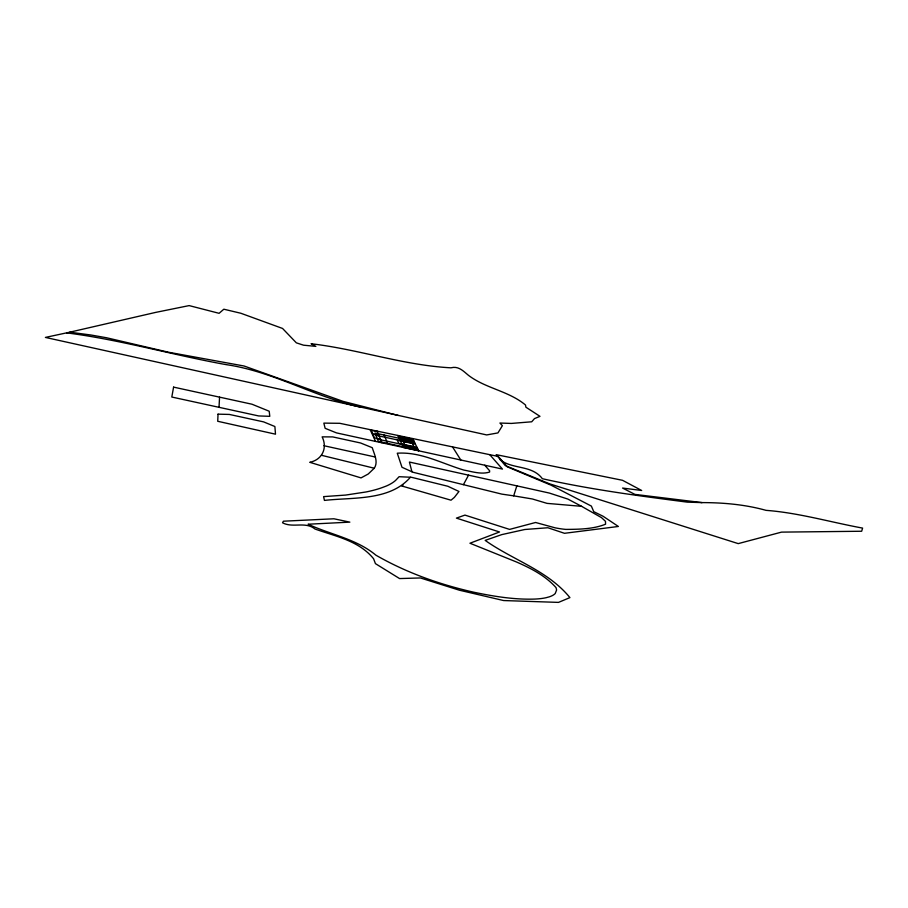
<?xml version="1.0" encoding="UTF-8"?>
<svg xmlns="http://www.w3.org/2000/svg" width="908" height="908" viewBox="0 0 908 908"><rect width="100%" height="100%" fill="white"/><g stroke="black" fill="none" stroke-linecap="round" stroke-linejoin="round"><path stroke-width="1.36" d="M219.01 407.306L219.566 397.148M484.759 465.225L489.65 470.809L489.571 472.046C481.365 474.714 472.205 471.593 463.965 470.106C441.969 463.591 420.96 451.651 397.273 453.206L401.983 467.268L413.072 472.285L501.886 494.134L513.701 495.847L516.845 485.814M463.421 484.668L468.562 475.134M374.266 468.233C378.568 461.854 374.153 454.034 372.269 447.701L360.578 442.979L332.759 436.918L322.136 436.85C327.765 448.257 322.056 459.834 309.764 462.297L361.032 477.903L368.205 474.021L374.266 468.233L321.477 455.283M410.405 477.245C389.838 501.057 352.917 497.175 324.428 500.41L323.611 496.619L345.71 495.064L366.038 491.966A347.151 66.908 11.7 0 0 381.882 487.709L386.24 486.064A306.609 59.542 11.9 0 0 395.706 480.309L399.111 476.7L411.438 477.29L447.871 486.268L458.971 491.478L454.363 497.402L451.026 500.195L401.642 485.962L402.993 485.133M69.723 332.192L155.608 312.409L189.148 305.599L219.112 313.317L223.822 309.208L240.824 313.249L282.547 328.446L296.349 342.838L303.533 345.188L315.848 346.368L311.081 343.746C358.115 349.183 403.538 365.322 450.958 367.819C458.529 365.754 463.273 371.066 468.426 375.299C485.632 388.476 508.73 390.962 525.505 405.013L525.902 407.193L539.988 416.341L534.494 418.599L531.725 421.789L511.34 423.434L499.933 423.037L502.385 425.693L497.947 432.912L486.688 434.932L45.4 337.424L69.723 332.192L90.755 334.973L106.588 337.765L168.774 352.281L244.116 366.015L342.986 401.347L398.26 415.467M702.043 502.601C723.562 502.612 745.286 504.553 766.046 510.353C798.472 512.759 830.514 522.202 862.6 528.093L861.669 531.248L781.527 532.122L738.238 543.62L549.522 483.805L505.257 465.566L496.188 454.647L622.536 480.309L641.661 490.479L622.57 488.061L634.874 494.383L702.043 502.601L687.345 502.147C638.812 495.859 590.143 489.446 542.36 478.709C532.133 464.851 512.85 469.549 500.229 459.868M513.701 495.847L532.349 498.98L547.059 503.373L581.585 506.324L601.55 517.662L605.477 521.328L605.568 524.188C593.378 529.171 578.986 529.307 565.809 529.398A31.53 6.288 14.6 0 1 555.185 527.843L535.584 522.486L509.581 529.398L464.941 515.097L456.418 518.116L499.525 531.986L469.958 543.234L516.209 561.87C530.737 568.204 545.39 575.638 556.048 587.646L556.604 589.996L555.219 593.537A93.467 21.781 14.3 0 1 549.147 596.885L546.151 597.691A90.993 21.213 14.3 0 1 534.449 599.087C514.019 599.734 493.691 596.374 473.76 592.209C439.597 584.491 406.319 572.676 375.889 555.174C356.367 538.887 330.784 534.721 308.107 524.222L349.852 522.134L333.928 518.786L283.387 521.203L282.558 522.781C292.819 528.342 305.349 521.124 314.997 529.024C335.744 536.424 358.944 540.748 373.574 558.726L375.435 563.63L399.565 578.566L420.393 577.953L459.391 590.211L503.645 600.551L558.488 602.39L569.918 597.612C547.785 570.428 512.997 560.134 485.167 540.385L501.761 534.619L524.79 529.5L547.887 527.752L564.481 533.302L618.371 526.47L603.15 516.3L593.764 511.669L591.358 506.085L551.054 485.178L507.231 466.814L498.242 456.452L339.785 423.31L323.85 423.117L325.132 428.315L336.493 432.889L502.453 469.084L489.752 454.681M66.59 332.873C120.401 339.717 172.679 355.028 226.024 364.607C273.024 371.372 314.384 396.898 360.487 407.147M398.918 437.667L413.821 440.879M399.634 439.256L414.593 442.48M372.882 434.069L378.897 435.363M375.867 435.284L412.221 443.115M415.376 444.08L397.352 440.198L398.794 443.422L416.954 447.326M380.463 439.188L374.391 437.883L371.406 430.324L377.365 431.606M377.399 439.12L414.093 447.008M402.573 445.703L417.759 448.972M403.311 447.349L418.565 450.629M398.203 436.101L413.049 439.302M323.918 445.726L375.379 457.03M581.585 506.324L567.863 499.082L549.351 493.067L409.406 462.047L411.948 471.774M452.524 446.884L460.799 459.993M412.686 438.564L418.656 450.811M402.04 438.882L405.933 447.349M370.158 429.666L375.571 441.413M397.92 435.465L403.368 447.474M384.095 435.023L387.637 443.41M377.172 431.13L381.939 442.798M218.034 414.161L217.727 421.278L275.499 434.183L274.886 426.522L263.604 421.88L229.349 414.434L218.034 414.161M173.587 387.126L171.805 397.034L258.655 415.943L269.778 416.318L269.211 411.233L251.981 404.219L173.587 387.126M411.131 440.845L374.97 433.059L378.33 441.413L415.217 449.346L411.131 440.845"/></g></svg>
